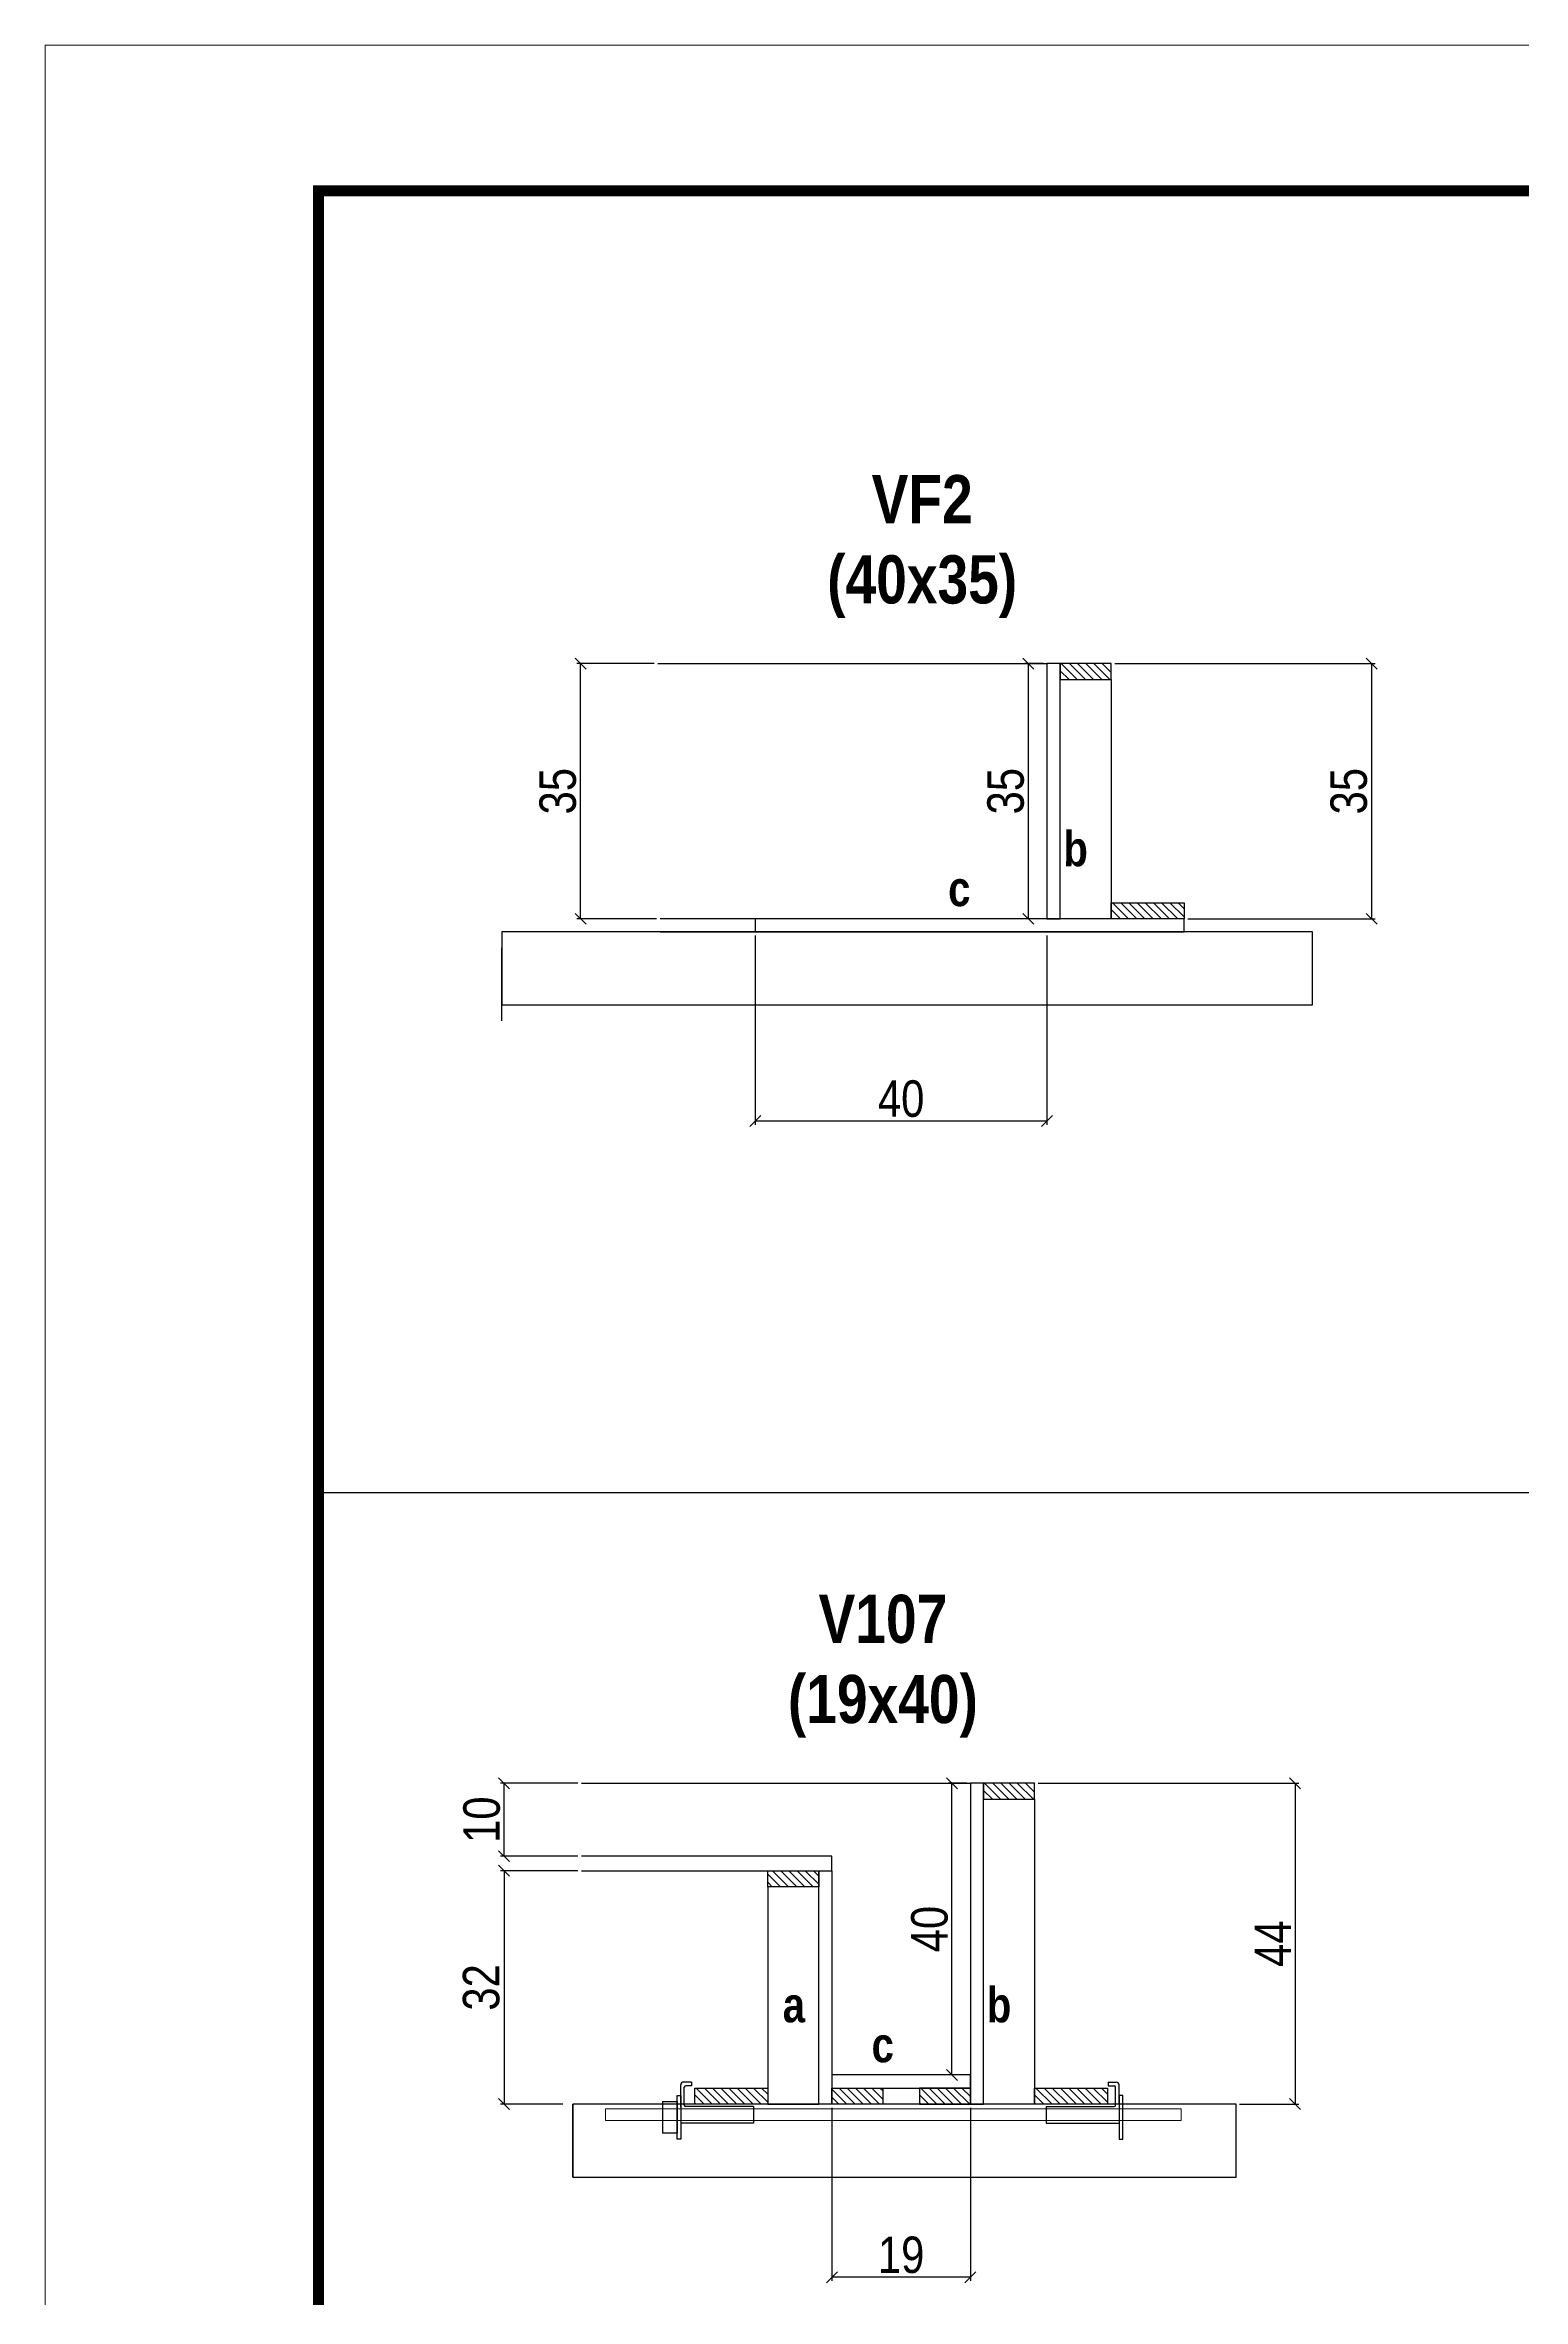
# Model space of a CAD drawing. Extents: x 3309 to 9590, y -2522 to 14608.
# Drawn here: x 4908 to 5313, y 12841 to 13459 of the extents above; entities that cross this region are included whole.
import ezdxf

# ---------------------------------------------------------------- set-up
doc = ezdxf.new("R2010")
doc.units = 0
doc.linetypes.add('DASHED', pattern=[0.75, 0.5, -0.25])
for name, color, linetype in [('barrote', 251, 'Continuous'), ('COTA', 241, 'Continuous'), ('detalhes', 4, 'Continuous'), ('NOMENCLATURA', 7, 'Continuous'), ('Painéis', 200, 'Continuous'), ('presilha', 1, 'Continuous'), ('SARR_2.2x10', 60, 'Continuous'), ('SARR_2.2x7', 40, 'Continuous'), ('SARR_3.5x7', 81, 'Continuous')]:
    doc.layers.add(name, color=color, linetype=linetype)
for name, color, linetype, lineweight in [('CONCRETO', 251, 'Continuous', 25), ('Folhas', 255, 'Continuous', 9), ('SARRAFO DE PRESSAO', 251, 'DASHED', 9), ('SCO-___-LAJ', 2, 'Continuous', 0)]:
    doc.layers.add(name, color=color, linetype=linetype, lineweight=lineweight)
doc.styles.add('COTA TECNICA 2X', font='techl___.ttf', dxfattribs={"height": 10})
doc.styles.add('TECNICA', font='techb___.ttf', dxfattribs={"height": 10})
doc.dimstyles.new('SECAO', dxfattribs={"dimscale": 0.333333, "dimtxt": 5, "dimasz": 9, "dimexe": 3, "dimexo": 3, "dimgap": 3, "dimtad": 1, "dimdec": 1, "dimlfac": 0.5, "dimzin": 12, "dimdsep": 46, "dimtxsty": 'COTA TECNICA 2X', "dimblk1": 'OBLIQUE', "dimblk2": 'OBLIQUE', "dimsah": 1, "dimcen": 0.9, "dimclrd": 4, "dimclre": 4, "dimclrt": 240, "dimadec": 1, "dimazin": 3, "dimtfac": 1, "dimtdec": 1, "dimtmove": 0, "dimatfit": 3, "dimfxl": 1, "dimtolj": 1, "dimtzin": 12, "dimarcsym": 0})
pattern_1 = [(135, (38359.2153, -110617.574), (-1.122532015, -1.122532015), [])]

# ---------------------------------------------------------------- blocks, each defined once
blk = doc.blocks.new('9999999999')
at = {"layer": 'Folhas'}
blk.add_lwpolyline([(98138.98, 34190.21), (99623.98, 34190.21), (99623.98, 35240.21), (98138.98, 35240.21)], close=True, dxfattribs=at)
at = {"layer": 'Folhas', "color": 30, "const_width": 3}
blk.add_lwpolyline([(98213.98, 34230.21), (99583.98, 34230.21), (99583.98, 35200.21), (98213.98, 35200.21)], close=True, dxfattribs=at)
blk = doc.blocks.new('_Oblique')
at = {"color": 0, "linetype": 'ByBlock', "lineweight": -2}
blk.add_line((-0.5, -0.5), (0.5, 0.5), dxfattribs=at)
blk = doc.blocks.new('*D147')
at = {"layer": 'COTA', "color": 4, "lineweight": -2, "transparency": 16777216}
for p, q in [((5102.68, 13215.06), (5102.68, 13163.19)), ((5182.68, 13215.06), (5182.68, 13163.19)), ((5182.68, 13164.19), (5102.68, 13164.19))]:
    blk.add_line(p, q, dxfattribs=at)
at = {"layer": 'Defpoints', "color": 0, "transparency": 16777216}
for p in [(5102.68, 13216.06), (5182.68, 13216.06), (5102.68, 13164.19)]:
    blk.add_point(p, dxfattribs=at)
at = {"layer": 'COTA', "color": 4, "lineweight": -2, "transparency": 16777216, "xscale": 3, "yscale": 3, "zscale": 3, "rotation": 180}
blk.add_blockref('_Oblique', (5102.68, 13164.19), dxfattribs=at)
at = {"layer": 'COTA', "color": 4, "lineweight": -2, "transparency": 16777216, "xscale": 3, "yscale": 3, "zscale": 3}
blk.add_blockref('_Oblique', (5182.68, 13164.19), dxfattribs=at)
at = {"layer": 'COTA', "color": 240, "transparency": 16777216, "insert": (5142.68, 13170.29), "char_height": 10, "attachment_point": 5, "style": 'COTA TECNICA 2X'}
blk.add_mtext('\\A1;40', dxfattribs=at)
blk = doc.blocks.new('*D148')
at = {"layer": 'COTA', "color": 4, "lineweight": -2, "transparency": 16777216}
for p, q in [((5201.28, 13289.66), (5272.72, 13289.66)), ((5271.72, 13289.66), (5271.72, 13219.66)), ((5221.28, 13219.66), (5272.72, 13219.66))]:
    blk.add_line(p, q, dxfattribs=at)
at = {"layer": 'Defpoints', "color": 0, "transparency": 16777216}
for p in [(5200.28, 13289.66), (5220.28, 13219.66, 0), (5271.72, 13219.66)]:
    blk.add_point(p, dxfattribs=at)
at = {"layer": 'COTA', "color": 4, "lineweight": -2, "transparency": 16777216, "xscale": 3, "yscale": 3, "zscale": 3}
for p, rotation in [((5271.72, 13289.66), 90), ((5271.72, 13219.66), 270)]:
    blk.add_blockref('_Oblique', p, dxfattribs=dict(at, rotation=rotation))
at = {"layer": 'COTA', "color": 240, "transparency": 16777216, "insert": (5265.5, 13254.66), "char_height": 10, "attachment_point": 5, "rotation": 90, "style": 'COTA TECNICA 2X'}
blk.add_mtext('\\A1;35', dxfattribs=at)
blk = doc.blocks.new('*D149')
at = {"layer": 'COTA', "color": 4, "lineweight": -2, "transparency": 16777216}
for p, q in [((5181.68, 13289.66), (5176.6, 13289.66)), ((5177.6, 13219.66), (5177.6, 13289.66)), ((5181.68, 13219.66), (5176.6, 13219.66))]:
    blk.add_line(p, q, dxfattribs=at)
at = {"layer": 'Defpoints', "color": 0, "transparency": 16777216}
for p in [(5177.6, 13289.66), (5182.68, 13289.66), (5182.68, 13219.66)]:
    blk.add_point(p, dxfattribs=at)
at = {"layer": 'COTA', "color": 4, "lineweight": -2, "transparency": 16777216, "xscale": 3, "yscale": 3, "zscale": 3}
for p, rotation in [((5177.6, 13289.66), 90), ((5177.6, 13219.66), 270)]:
    blk.add_blockref('_Oblique', p, dxfattribs=dict(at, rotation=rotation))
at = {"layer": 'COTA', "color": 240, "transparency": 16777216, "insert": (5171.38, 13254.66), "char_height": 10, "attachment_point": 5, "rotation": 90, "style": 'COTA TECNICA 2X'}
blk.add_mtext('\\A1;35', dxfattribs=at)
blk = doc.blocks.new('*D150')
at = {"layer": 'COTA', "color": 4, "lineweight": -2, "transparency": 16777216}
for p, q in [((5074.98, 13289.66), (5053.76, 13289.66)), ((5054.76, 13219.66), (5054.76, 13289.66)), ((5075.62, 13219.66), (5053.76, 13219.66))]:
    blk.add_line(p, q, dxfattribs=at)
at = {"layer": 'Defpoints', "color": 0, "transparency": 16777216}
for p in [(5054.76, 13289.66), (5075.98, 13289.66), (5076.62, 13219.66)]:
    blk.add_point(p, dxfattribs=at)
at = {"layer": 'COTA', "color": 4, "lineweight": -2, "transparency": 16777216, "xscale": 3, "yscale": 3, "zscale": 3}
for p, rotation in [((5054.76, 13289.66), 90), ((5054.76, 13219.66), 270)]:
    blk.add_blockref('_Oblique', p, dxfattribs=dict(at, rotation=rotation))
at = {"layer": 'COTA', "color": 240, "transparency": 16777216, "insert": (5048.54, 13254.66), "char_height": 10, "attachment_point": 5, "rotation": 90, "style": 'COTA TECNICA 2X'}
blk.add_mtext('\\A1;35', dxfattribs=at)
blk = doc.blocks.new('*D151')
at = {"layer": 'COTA', "color": 4, "lineweight": -2, "transparency": 16777216}
for p, q in [((5123.68, 12893.6), (5123.68, 12846.12)), ((5161.68, 12893.6), (5161.68, 12846.12)), ((5161.68, 12847.12), (5123.68, 12847.12))]:
    blk.add_line(p, q, dxfattribs=at)
at = {"layer": 'Defpoints', "color": 0, "transparency": 16777216}
for p in [(5123.68, 12894.6), (5161.68, 12894.6), (5123.68, 12847.12)]:
    blk.add_point(p, dxfattribs=at)
at = {"layer": 'COTA', "color": 4, "lineweight": -2, "transparency": 16777216, "xscale": 3, "yscale": 3, "zscale": 3, "rotation": 180}
blk.add_blockref('_Oblique', (5123.68, 12847.12), dxfattribs=at)
at = {"layer": 'COTA', "color": 4, "lineweight": -2, "transparency": 16777216, "xscale": 3, "yscale": 3, "zscale": 3}
blk.add_blockref('_Oblique', (5161.68, 12847.12), dxfattribs=at)
at = {"layer": 'COTA', "color": 240, "transparency": 16777216, "insert": (5142.68, 12853.21), "char_height": 10, "attachment_point": 5, "style": 'COTA TECNICA 2X'}
blk.add_mtext('\\A1;19', dxfattribs=at)
blk = doc.blocks.new('PRESILHA METÁLICA 1')
at = {"layer": 'presilha'}
for p, q in [((7.5, 10.64), (7.5, 19.86)), ((12, 21), (8.64, 21)), ((9, 11.57), (9, 18.93)), ((12, 19.5), (9.57, 19.5)), ((12, 21), (12, 19.5)), ((0, 13), (6, 13)), ((0, 13), (0, 0)), ((6, 15.5), (7.5, 15.5)), ((6, -2.5), (6, 15.5)), ((6, 13), (6, 0)), ((7.5, 15.5), (7.5, -2.5)), ((37.5, 11), (9.57, 11)), ((37.5, 11), (37.5, 4.1)), ((6, 0), (0, 0)), ((37.5, 4.1), (7.5, 4.1)), ((7.5, -2.5), (6, -2.5))]:
    blk.add_line(p, q, dxfattribs=at)
for centre, radius, start, end in [((8.64, 19.86), 1.14, 90, 180), ((9.57, 18.93), 0.57, 90, 180), ((9.57, 11.57), 0.57, 180, 270)]:
    blk.add_arc(centre, radius, start, end, dxfattribs=at)
blk = doc.blocks.new('PRESILHA METÁLICA 2')
at = {"layer": 'presilha'}
for p, q in [((-5.25, 23.5), (-5.25, 22)), ((-5.25, 23.5), (-1.89, 23.5)), ((-5.25, 22), (-2.82, 22)), ((-2.25, 14.07), (-2.25, 21.43)), ((-0.75, 14.64), (-0.75, 22.36)), ((-30.75, 13.5), (-30.75, 6.6)), ((-30.75, 13.5), (-2.82, 13.5)), ((0.75, 18), (-0.75, 18)), ((-0.75, 18), (-0.75, 0)), ((0.75, 0), (0.75, 18)), ((-30.75, 6.6), (-0.75, 6.6)), ((-0.75, 0), (0.75, 0))]:
    blk.add_line(p, q, dxfattribs=at)
for centre, radius, start, end in [((-2.82, 21.43), 0.57, 0, 90), ((-1.89, 22.36), 1.14, 0, 90), ((-2.82, 14.07), 0.57, 270, 0)]:
    blk.add_arc(centre, radius, start, end, dxfattribs=at)
blk = doc.blocks.new('*D152')
at = {"layer": 'COTA', "color": 4, "lineweight": -2, "transparency": 16777216}
for p, q in [((5180.28, 12982.6), (5251.72, 12982.6)), ((5250.72, 12982.6), (5250.72, 12894.6)), ((5235.49, 12894.6), (5251.72, 12894.6))]:
    blk.add_line(p, q, dxfattribs=at)
at = {"layer": 'Defpoints', "color": 0, "transparency": 16777216}
for p in [(5179.28, 12982.6), (5234.49, 12894.6), (5250.72, 12894.6)]:
    blk.add_point(p, dxfattribs=at)
at = {"layer": 'COTA', "color": 4, "lineweight": -2, "transparency": 16777216, "xscale": 3, "yscale": 3, "zscale": 3}
for p, rotation in [((5250.72, 12982.6), 90), ((5250.72, 12894.6), 270)]:
    blk.add_blockref('_Oblique', p, dxfattribs=dict(at, rotation=rotation))
at = {"layer": 'COTA', "color": 240, "transparency": 16777216, "insert": (5244.65, 12938.6), "char_height": 10, "attachment_point": 5, "rotation": 90, "style": 'COTA TECNICA 2X'}
blk.add_mtext('\\A1;44', dxfattribs=at)
blk = doc.blocks.new('*D153')
at = {"layer": 'COTA', "color": 4, "lineweight": -2, "transparency": 16777216}
for p, q in [((5053.98, 12958.6), (5032.76, 12958.6)), ((5033.76, 12958.6), (5033.76, 12894.6)), ((5049.86, 12894.6), (5032.76, 12894.6))]:
    blk.add_line(p, q, dxfattribs=at)
at = {"layer": 'Defpoints', "color": 0, "transparency": 16777216}
for p in [(5054.98, 12958.6), (5033.76, 12894.6), (5050.86, 12894.6)]:
    blk.add_point(p, dxfattribs=at)
at = {"layer": 'COTA', "color": 4, "lineweight": -2, "transparency": 16777216, "xscale": 3, "yscale": 3, "zscale": 3}
for p, rotation in [((5033.76, 12958.6), 90), ((5033.76, 12894.6), 270)]:
    blk.add_blockref('_Oblique', p, dxfattribs=dict(at, rotation=rotation))
at = {"layer": 'COTA', "color": 240, "transparency": 16777216, "insert": (5027.54, 12926.6), "char_height": 10, "attachment_point": 5, "rotation": 90, "style": 'COTA TECNICA 2X'}
blk.add_mtext('\\A1;32', dxfattribs=at)
blk = doc.blocks.new('*D154')
at = {"layer": 'COTA', "color": 4, "lineweight": -2, "transparency": 16777216}
for p, q in [((5160.68, 12982.6), (5155.6, 12982.6)), ((5156.6, 12902.6), (5156.6, 12982.6)), ((5160.68, 12902.6), (5155.6, 12902.6))]:
    blk.add_line(p, q, dxfattribs=at)
at = {"layer": 'Defpoints', "color": 0, "transparency": 16777216}
for p in [(5156.6, 12982.6), (5161.68, 12982.6), (5161.68, 12902.6)]:
    blk.add_point(p, dxfattribs=at)
at = {"layer": 'COTA', "color": 4, "lineweight": -2, "transparency": 16777216, "xscale": 3, "yscale": 3, "zscale": 3}
for p, rotation in [((5156.6, 12982.6), 90), ((5156.6, 12902.6), 270)]:
    blk.add_blockref('_Oblique', p, dxfattribs=dict(at, rotation=rotation))
at = {"layer": 'COTA', "color": 240, "transparency": 16777216, "insert": (5150.5, 12942.6), "char_height": 10, "attachment_point": 5, "rotation": 90, "style": 'COTA TECNICA 2X'}
blk.add_mtext('\\A1;40', dxfattribs=at)
blk = doc.blocks.new('*D155')
at = {"layer": 'COTA', "color": 4, "lineweight": -2, "transparency": 16777216}
for p, q in [((5053.98, 12982.6), (5032.76, 12982.6)), ((5033.76, 12962.6), (5033.76, 12982.6)), ((5053.98, 12962.6), (5032.76, 12962.6))]:
    blk.add_line(p, q, dxfattribs=at)
at = {"layer": 'Defpoints', "color": 0, "transparency": 16777216}
for p in [(5033.76, 12982.6), (5054.98, 12982.6), (5054.98, 12962.6)]:
    blk.add_point(p, dxfattribs=at)
at = {"layer": 'COTA', "color": 4, "lineweight": -2, "transparency": 16777216, "xscale": 3, "yscale": 3, "zscale": 3}
for p, rotation in [((5033.76, 12982.6), 90), ((5033.76, 12962.6), 270)]:
    blk.add_blockref('_Oblique', p, dxfattribs=dict(at, rotation=rotation))
at = {"layer": 'COTA', "color": 240, "transparency": 16777216, "insert": (5027.66, 12972.6), "char_height": 10, "attachment_point": 5, "rotation": 90, "style": 'COTA TECNICA 2X'}
blk.add_mtext('\\A1;10', dxfattribs=at)

msp = doc.modelspace()

# ---------------------------------------------------------------- hatches: boundary and pattern name
at = {"layer": 'SARR_2.2x10'}
h = msp.add_hatch(dxfattribs=at)
h.set_pattern_fill('ANSI31', color=256, scale=0.5, angle=90)
h.set_pattern_definition([(135, (38393.8153, -110292.5054), (-1.122532015, -1.122532015), [])])
h.paths.add_polyline_path([(5200.28, 13224.06), (5200.28, 13219.66), (5220.28, 13219.66), (5220.28, 13224.06)])
h = msp.add_hatch(dxfattribs=at)
h.set_pattern_fill('ANSI31', color=256, scale=0.5, angle=90)
h.set_pattern_definition([(135, (38279.6153, -110617.574), (-1.122532015, -1.122532015), [])])
h.paths.add_polyline_path([(5086.08, 12899), (5086.08, 12894.6), (5106.08, 12894.6), (5106.08, 12899)])
h = msp.add_hatch(dxfattribs=at)
h.set_pattern_fill('ANSI31', color=256, scale=0.5, angle=90)
h.set_pattern_definition([(135, (38372.8153, -110617.574), (-1.122532015, -1.122532015), [])])
h.paths.add_polyline_path([(5179.28, 12899), (5179.28, 12894.6), (5199.28, 12894.6), (5199.28, 12899)])
at = {"layer": 'SARR_2.2x7'}
h = msp.add_hatch(dxfattribs=at)
h.set_pattern_fill('ANSI31', color=256, scale=0.5, angle=90)
h.set_pattern_definition([(135, (38314.6153, -110226.9054), (-1.122532015, -1.122532015), [])])
h.paths.add_polyline_path([(5186.28, 13289.66), (5186.28, 13285.26), (5200.28, 13285.26), (5200.28, 13289.66)])
h = msp.add_hatch(dxfattribs=at)
h.set_pattern_fill('ANSI31', color=256, scale=0.5, angle=90)
h.set_pattern_definition([(135, (38293.6153, -110533.974), (-1.122532015, -1.122532015), [])])
h.paths.add_polyline_path([(5165.28, 12982.6), (5165.28, 12978.2), (5179.28, 12978.2), (5179.28, 12982.6)])
h = msp.add_hatch(dxfattribs=at)
h.set_pattern_fill('ANSI31', color=256, scale=0.5, angle=90)
h.set_pattern_definition([(135, (38273.6153, -110557.974), (-1.122532015, -1.122532015), [])])
h.paths.add_polyline_path([(5120.08, 12958.6), (5120.08, 12954.2), (5106.08, 12954.2), (5106.08, 12958.6)])
h = msp.add_hatch(dxfattribs=at)
h.set_pattern_fill('ANSI31', color=256, scale=0.5, angle=90)
h.set_pattern_definition(pattern_1)
h.paths.add_polyline_path([(5137.68, 12894.6), (5137.68, 12899), (5123.68, 12899), (5123.68, 12894.6)])
h = msp.add_hatch(dxfattribs=at)
h.set_pattern_fill('ANSI31', color=256, scale=0.5, angle=90)
h.set_pattern_definition(pattern_1)
h.paths.add_polyline_path([(5147.68, 12899), (5147.68, 12894.6), (5161.68, 12894.6), (5161.68, 12899)])

# ---------------------------------------------------------------- linework, layer by layer
at = {"layer": 'barrote'}
msp.add_lwpolyline([(5033.19, 13196.06), (5255.54, 13196.06), (5255.54, 13216.06), (5033.19, 13216.06)], close=True, dxfattribs=at)
at = {"layer": 'barrote', "elevation": 0}
msp.add_lwpolyline([(5052.62, 12874.6), (5234.54, 12874.6), (5234.54, 12894.6), (5052.62, 12894.6)], close=True, dxfattribs=at)
at = {"layer": 'CONCRETO', "linetype": 'Continuous'}
for p, q in [((5075.98, 13289.66), (5182.68, 13289.66)), ((5054.98, 12982.6), (5161.68, 12982.6))]:
    msp.add_line(p, q, dxfattribs=at)
at = {"layer": 'COTA'}
for p, q in [((5102.68, 13219.66), (5102.68, 13216.06)), ((4982.87, 13062.3), (6352.87, 13062.3))]:
    msp.add_line(p, q, dxfattribs=at)
at = {"layer": 'detalhes', "color": 250}
for p, q in [((5033.19, 13191.66), (5033.19, 13211.66)), ((5052.62, 12874.6, 0), (5052.62, 12894.6, 0))]:
    msp.add_line(p, q, dxfattribs=at)
at = {"layer": 'Painéis', "linetype": 'Continuous'}
msp.add_lwpolyline([(5186.28, 13219.66), (5186.28, 13289.66), (5182.68, 13289.66), (5182.68, 13219.66)], close=True, dxfattribs=at)
msp.add_lwpolyline([(5076.62, 13216.06), (5220.28, 13216.06), (5220.28, 13219.66), (5076.62, 13219.66)], dxfattribs=at)
at = {"layer": 'Painéis', "linetype": 'Continuous', "elevation": 0}
for points in [[(5165.28, 12894.6), (5165.28, 12982.6), (5161.68, 12982.6), (5161.68, 12894.6)], [(5120.08, 12894.6), (5120.08, 12958.6), (5123.68, 12958.6), (5123.68, 12894.6)], [(5161.68, 12902.6), (5123.68, 12902.6), (5123.68, 12899), (5161.68, 12899)]]:
    msp.add_lwpolyline(points, close=True, dxfattribs=at)
msp.add_lwpolyline([(5054.98, 12958.6), (5123.68, 12958.6), (5123.68, 12962.6), (5054.98, 12962.6)], dxfattribs=at)
at = {"layer": 'SARR_2.2x10'}
msp.add_lwpolyline([(5200.28, 13224.06), (5220.28, 13224.06), (5220.28, 13219.66), (5200.28, 13219.66)], close=True, dxfattribs=at)
at = {"layer": 'SARR_2.2x10', "elevation": 0}
for points in [[(5086.08, 12899), (5106.08, 12899), (5106.08, 12894.6), (5086.08, 12894.6)], [(5179.28, 12899), (5199.28, 12899), (5199.28, 12894.6), (5179.28, 12894.6)]]:
    msp.add_lwpolyline(points, close=True, dxfattribs=at)
at = {"layer": 'SARR_2.2x7', "elevation": 0}
for points in [[(5200.28, 13289.66), (5186.28, 13289.66), (5186.28, 13285.26), (5200.28, 13285.26)], [(5179.28, 12982.6), (5165.28, 12982.6), (5165.28, 12978.2), (5179.28, 12978.2)], [(5106.08, 12958.6), (5120.08, 12958.6), (5120.08, 12954.2), (5106.08, 12954.2)], [(5123.68, 12899), (5137.68, 12899), (5137.68, 12894.6), (5123.68, 12894.6)], [(5161.68, 12899), (5147.68, 12899), (5147.68, 12894.6), (5161.68, 12894.6)]]:
    msp.add_lwpolyline(points, close=True, dxfattribs=at)
at = {"layer": 'SARR_3.5x7'}
msp.add_lwpolyline([(5186.28, 13285.26), (5200.28, 13285.26), (5200.28, 13219.66), (5186.28, 13219.66)], close=True, dxfattribs=at)
at = {"layer": 'SARR_3.5x7', "elevation": 0}
for points in [[(5165.28, 12978.2), (5179.28, 12978.2), (5179.28, 12894.6), (5165.28, 12894.6)], [(5120.08, 12954.2), (5106.08, 12954.2), (5106.08, 12894.6), (5120.08, 12894.6)]]:
    msp.add_lwpolyline(points, close=True, dxfattribs=at)
at = {"layer": 'SCO-___-LAJ', "color": 1, "elevation": 0}
msp.add_lwpolyline([(5061.62, 12893.26), (5219.46, 12893.26), (5219.46, 12890.06), (5061.62, 12890.06)], close=True, dxfattribs=at)

# ---------------------------------------------------------------- block references
at = {"layer": 'presilha', "xscale": 0.6666666666666666, "yscale": 0.6666666666666666, "zscale": 0.6666666666666666}
for name, p in [('PRESILHA METÁLICA 1', (5077.21, 12886.63, 0)), ('PRESILHA METÁLICA 2', (5202.96, 12884.96, 0))]:
    msp.add_blockref(name, p, dxfattribs=at)
at = {"layer": 'SARRAFO DE PRESSAO', "color": 6, "linetype": 'ByBlock'}
msp.add_blockref('9999999999', (-93231.11, -21780.92), dxfattribs=at)

# ---------------------------------------------------------------- texts
at = {"layer": 'detalhes', "style": 'TECNICA'}
for s, p in [('b', (5187.18, 13234.09)), ('c', (5155.57, 13223.14)), ('b', (5166.18, 12917.02, 0)), ('a', (5110.2, 12917.03, 0)), ('c', (5134.57, 12906.07, 0))]:
    msp.add_text(s, height=9.6, dxfattribs=at).set_placement(p)
at = {"layer": 'NOMENCLATURA', "char_height": 13.2, "attachment_point": 2, "style": 'TECNICA'}
for s, insert in [('VF2\\P(40x35)', (5148.45, 13341.36)), ('V107\\P(19x40)', (5137.68, 13034.29, 0))]:
    msp.add_mtext_dynamic_manual_height_columns(s, width=300.2766, gutter_width=1, heights=[0], dxfattribs=dict(at, insert=insert))

# ---------------------------------------------------------------- dimensions: what is measured, and where the dimension line sits
at = {"layer": 'COTA'}
for base, p1, p2, picture, middle in [((5054.76, 13289.66), (5076.62, 13219.66), (5075.98, 13289.66), '*D150', (5048.54, 13254.66)), ((5177.6, 13289.66), (5182.68, 13219.66), (5182.68, 13289.66), '*D149', (5171.38, 13254.66)), ((5271.72, 13219.66, 0), (5200.28, 13289.66), (5220.28, 13219.66), '*D148', (5265.5, 13254.66, 0)), ((5033.76, 12982.6), (5054.98, 12962.6, 0), (5054.98, 12982.6), '*D155', (5027.66, 12972.6)), ((5156.6, 12982.6), (5161.68, 12902.6), (5161.68, 12982.6), '*D154', (5150.5, 12942.6)), ((5250.72, 12894.6, 0), (5179.28, 12982.6, 0), (5234.49, 12894.6, 0), '*D152', (5244.65, 12938.6, 0)), ((5033.76, 12894.6, 0), (5054.98, 12958.6, 0), (5050.86, 12894.6, 0), '*D153', (5027.54, 12926.6, 0))]:
    dim = msp.add_linear_dim(base=base, p1=p1, p2=p2, angle=90, dimstyle='SECAO', dxfattribs=at)
    dim.commit()
    dim.dimension.update_dxf_attribs({"geometry": picture, "text_midpoint": middle})
for base, p1, p2, picture, middle in [((5102.68, 13164.19), (5182.68, 13216.06), (5102.68, 13216.06), '*D147', (5142.68, 13164.19)), ((5123.68, 12847.12, 0), (5161.68, 12894.6, 0), (5123.68, 12894.6, 0), '*D151', (5142.68, 12847.12, 0))]:
    dim = msp.add_linear_dim(base=base, p1=p1, p2=p2, angle=180, dimstyle='SECAO', dxfattribs=at)
    dim.commit()
    dim.dimension.update_dxf_attribs({"geometry": picture, "text_midpoint": middle, "dimtype": 160})

doc.saveas('drawing.dxf')
